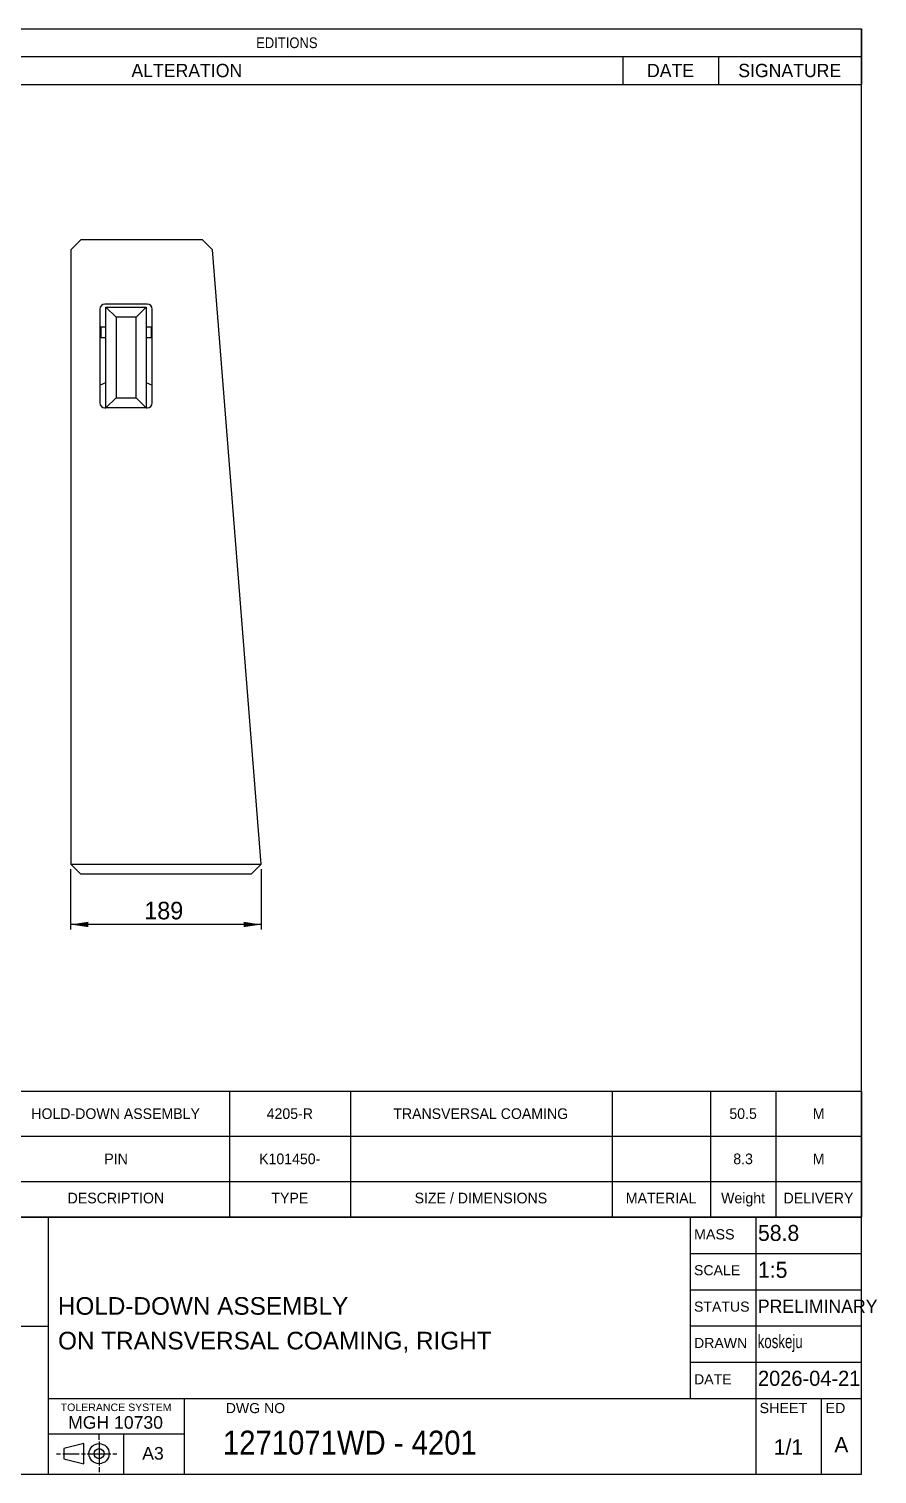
# Model space of a CAD drawing. Header units: millimetres. Extents: x 8 to 2090, y 25 to 1460.
# Drawn here: x 1248 to 2090, y 25 to 1460 of the extents above; entities that cross this region are included whole.
import ezdxf

# ---------------------------------------------------------------- set-up
doc = ezdxf.new("R2010")
doc.units = ezdxf.units.MM
doc.header["$LTSCALE"] = 5
doc.layers.add('AM_0', color=7, linetype='Continuous', lineweight=25)
doc.layers.add('AM_5', color=3, linetype='Continuous')
doc.layers.add('AM_6', color=2, linetype='Continuous')
doc.styles.add('SLDTEXTSTYLE0', font='ARIAL.TTF', dxfattribs={"width": 0.948})
doc.styles.add('SLDTEXTSTYLE1', font='ARIAL.TTF', dxfattribs={"width": 0.9875})
doc.styles.add('SLDTEXTSTYLE2', font='GOTHIC.TTF', dxfattribs={"width": 0.913})
doc.styles.add('SLDTEXTSTYLE3', font='ARIAL.TTF')
doc.styles.add('SLDTEXTSTYLE5', font='ARIALN.TTF', dxfattribs={"width": 0.87})
doc.dimstyles.new('SLDDIMSTYLE2', dxfattribs={"dimtxt": 17.5, "dimasz": 17.5, "dimexe": 0, "dimexo": 0.0625, "dimgap": 4.375, "dimtad": 1, "dimdec": 0, "dimrnd": 1e-09, "dimzin": 12, "dimdsep": 46, "dimtxsty": 'SLDTEXTSTYLE0', "dimsah": 1, "dimcen": 0.09, "dimadec": 0, "dimazin": 3, "dimtfac": 1, "dimtdec": 0, "dimtofl": 0, "dimtmove": 0, "dimatfit": 3, "dimfxl": 1, "dimfrac": 2, "dimtolj": 1, "dimtzin": 12, "dimarcsym": 0})

# ---------------------------------------------------------------- blocks, each defined once
blk = doc.blocks.new('SW_TABLEANNOTATION_0')
at = {"layer": 'AM_0', "color": 0}
for p, q in [((0, 0), (0, -27.3)), ((0, 0), (40, 0)), ((40, 0), (905, 0)), ((905, 0), (1000, 0)), ((1000, 0), (1142, 0)), ((1142, 0), (1142, -27.3)), ((0, -27.3), (0, -55.3)), ((0, -27.3), (40, -27.3)), ((40, -27.3), (40, -55.3)), ((40, -27.3), (905, -27.3)), ((905, -27.3), (905, -55.3)), ((905, -27.3), (1000, -27.3)), ((1000, -27.3), (1000, -55.3)), ((1000, -27.3), (1142, -27.3)), ((1142, -27.3), (1142, -55.3)), ((0, -55.3), (40, -55.3)), ((40, -55.3), (905, -55.3)), ((905, -55.3), (1000, -55.3)), ((1000, -55.3), (1142, -55.3))]:
    blk.add_line(p, q, dxfattribs=at)
at = {"layer": 'AM_0', "color": 0, "attachment_point": 1}
for s, insert, char_height, style in [('EDITIONS', (540.9, -8.5), 10.58, 'SLDTEXTSTYLE2'), ('ED', (7.8, -34.7), 13.23, 'SLDTEXTSTYLE0'), ('ALTERATION', (417.1, -34.7), 13.23, 'SLDTEXTSTYLE0'), ('DATE', (929, -34.7), 13.23, 'SLDTEXTSTYLE0'), ('SIGNATURE', (1019.6, -34.7), 13.23, 'SLDTEXTSTYLE0')]:
    blk.add_mtext(s, dxfattribs=dict(at, insert=insert, char_height=char_height, style=style))
blk = doc.blocks.new('SW_TABLEANNOTATION_1')
at = {"layer": 'AM_0', "color": 0}
for p, q in [((0, 89.9), (0, 45)), ((0, 89.9), (75, 89.9)), ((75, 89.9), (75, 45)), ((75, 89.9), (115, 89.9)), ((115, 89.9), (115, 45)), ((115, 89.9), (185, 89.9)), ((185, 89.9), (185, 45)), ((185, 89.9), (265, 89.9)), ((265, 89.9), (265, 45)), ((265, 89.9), (490, 89.9)), ((490, 89.9), (490, 45)), ((490, 89.9), (610, 89.9)), ((610, 89.9), (610, 45)), ((610, 89.9), (870, 89.9)), ((870, 89.9), (870, 45)), ((870, 89.9), (967.5, 89.9)), ((967.5, 89.9), (967.5, 45)), ((967.5, 89.9), (1032.5, 89.9)), ((1032.5, 89.9), (1032.5, 45)), ((1032.5, 89.9), (1117.5, 89.9)), ((1117.5, 89.9), (1117.5, 45)), ((0, 45), (0, 0)), ((0, 45), (75, 45)), ((75, 45), (75, 0)), ((75, 45), (115, 45)), ((115, 45), (115, 0)), ((115, 45), (185, 45)), ((185, 45), (185, 0)), ((185, 45), (265, 45)), ((265, 45), (265, 0)), ((265, 45), (490, 45)), ((490, 45), (490, 0)), ((490, 45), (610, 45)), ((610, 45), (610, 0)), ((610, 45), (870, 45)), ((870, 45), (870, 0)), ((870, 45), (967.5, 45)), ((967.5, 45), (967.5, 0)), ((967.5, 45), (1032.5, 45)), ((1032.5, 45), (1032.5, 0)), ((1032.5, 45), (1117.5, 45)), ((1117.5, 45), (1117.5, 0)), ((0, 0), (0, -35.5)), ((0, 0), (75, 0)), ((75, 0), (75, -35.5)), ((75, 0), (115, 0)), ((115, 0), (115, -35.5)), ((115, 0), (185, 0)), ((185, 0), (185, -35.5)), ((185, 0), (265, 0)), ((265, 0), (265, -35.5)), ((265, 0), (490, 0)), ((490, 0), (490, -35.5)), ((490, 0), (610, 0)), ((610, 0), (610, -35.5)), ((610, 0), (870, 0)), ((870, 0), (870, -35.5)), ((870, 0), (967.5, 0)), ((967.5, 0), (967.5, -35.5)), ((967.5, 0), (1032.5, 0)), ((1032.5, 0), (1032.5, -35.5)), ((1032.5, 0), (1117.5, 0)), ((1117.5, 0), (1117.5, -35.5)), ((0, -35.5), (75, -35.5)), ((75, -35.5), (115, -35.5)), ((115, -35.5), (185, -35.5)), ((185, -35.5), (265, -35.5)), ((265, -35.5), (490, -35.5)), ((490, -35.5), (610, -35.5)), ((610, -35.5), (870, -35.5)), ((870, -35.5), (967.5, -35.5)), ((967.5, -35.5), (1032.5, -35.5)), ((1032.5, -35.5), (1117.5, -35.5))]:
    blk.add_line(p, q, dxfattribs=at)
at = {"layer": 'AM_0', "color": 0, "attachment_point": 1, "style": 'SLDTEXTSTYLE0'}
for s, insert, char_height in [('2', (33.6, 72.7), 10.6), ('1', (91.1, 72.7), 10.6), ('4205', (134.3, 72.7), 10.58), ('HOLD-DOWN ASSEMBLY', (293.2, 72.7), 10.583), ('4205-R', (526.9, 72.7), 10.58), ('TRANSVERSAL COAMING', (652.6, 72.7), 10.583), ('50.5', (986.3, 72.7), 10.58), ('M', (1069.1, 72.7), 10.6), ('1', (33.6, 27.8), 10.6), ('1', (91.1, 27.8), 10.6), ('K101450', (121.8, 27.8), 10.58), ('1097749', (197.6, 27.8), 10.58), ('PIN', (365.7, 27.8), 10.58), ('K101450-', (519.4, 27.8), 10.58), ('8.3', (990.2, 27.8), 10.58), ('M', (1069.1, 27.8), 10.6), ('ITEM', (20.6, -11.1), 10.58), ('QTY', (80.5, -11.1), 10.58), ('DRW', (133.1, -11.1), 10.58), ('CODE', (204.6, -11.1), 10.58), ('DESCRIPTION', (329.3, -11.1), 10.583), ('TYPE', (531.6, -11.1), 10.58), ('SIZE / DIMENSIONS', (673.8, -11.1), 10.583), ('MATERIAL', (883.5, -11.1), 10.58), ('Weight', (978.1, -11.1), 10.58), ('DELIVERY', (1040.1, -11.1), 10.58)]:
    blk.add_mtext(s, dxfattribs=dict(at, insert=insert, char_height=char_height))
blk = doc.blocks.new('_D_1')
at = {"layer": 'AM_5'}
for p, q in [((1289.8, 625.6), (1289.8, 565.6)), ((1479, 625.6), (1479, 565.6)), ((1479, 570.6), (1289.8, 570.6))]:
    blk.add_line(p, q, dxfattribs=at)
for points in [[(1289.8, 570.6), (1307.3, 568), (1307.3, 573.3)], [(1479, 570.6), (1461.5, 573.3), (1461.5, 568)]]:
    blk.add_solid(points, dxfattribs=at)
at = {"layer": 'AM_5', "insert": (1362.9, 593.2), "char_height": 17.5, "attachment_point": 1, "style": 'SLDTEXTSTYLE0'}
blk.add_mtext('189', dxfattribs=at)

msp = doc.modelspace()

# ---------------------------------------------------------------- linework, layer by layer
at = {"layer": 'AM_0'}
for p, q in [((26.34, 1460.01), (2075.04, 1460.01)), ((2075.04, 24.91), (2075.04, 1460.01)), ((1299.82, 1250.65), (1289.82, 1240.65)), ((1420.61, 1250.65), (1299.82, 1250.65)), ((1420.61, 1250.65), (1430.61, 1240.65)), ((1289.82, 1240.65), (1289.82, 630.65)), ((1479.02, 630.65), (1430.61, 1240.65)), ((1318.82, 1181.65), (1318.82, 1088.65)), ((1365.82, 1186.65), (1323.82, 1186.65)), ((1324.82, 1083.65), (1324.82, 1183.65)), ((1324.82, 1183.65), (1334.82, 1173.65)), ((1324.82, 1183.65), (1364.82, 1183.65)), ((1354.82, 1173.65), (1364.82, 1183.65)), ((1364.82, 1183.65), (1364.82, 1083.65)), ((1370.82, 1088.65), (1370.82, 1181.65)), ((1319.82, 1163.65), (1318.82, 1163.65)), ((1324.82, 1163.65), (1319.82, 1163.65)), ((1319.82, 1163.65), (1319.82, 1153.65)), ((1334.82, 1173.65), (1334.82, 1093.65)), ((1354.82, 1173.65), (1334.82, 1173.65)), ((1354.82, 1093.65), (1354.82, 1173.65)), ((1369.82, 1163.65), (1364.82, 1163.65)), ((1370.82, 1163.65), (1369.82, 1163.65)), ((1369.82, 1163.65), (1369.82, 1153.65)), ((1318.82, 1153.65), (1319.82, 1153.65)), ((1319.82, 1153.65), (1324.82, 1153.65)), ((1364.82, 1153.65), (1369.82, 1153.65)), ((1369.82, 1153.65), (1370.82, 1153.65)), ((1318.82, 1106.36), (1324.82, 1108.94)), ((1364.82, 1108.94), (1370.82, 1106.36)), ((1324.82, 1083.65), (1334.82, 1093.65)), ((1334.82, 1093.65), (1354.82, 1093.65)), ((1354.82, 1093.65), (1364.82, 1083.65)), ((1323.82, 1083.65), (1324.82, 1083.65)), ((1364.82, 1083.65), (1324.82, 1083.65)), ((1364.82, 1083.65), (1365.82, 1083.65)), ((1289.82, 630.65), (1479.02, 630.65)), ((1299.82, 620.65), (1289.82, 630.65)), ((1469.02, 620.65), (1299.82, 620.65)), ((1469.02, 620.65), (1479.02, 630.65)), ((2075.04, 279.83), (957.54, 279.83)), ((1267.54, 279.83), (1267.54, 24.91)), ((1905.04, 279.91), (1905.04, 99.91)), ((1970.04, 279.83), (1970.04, 24.83)), ((2075.04, 24.83), (2075.04, 279.83)), ((1905.04, 243.91), (2075.04, 243.91)), ((1905.04, 207.91), (2075.04, 207.91)), ((957.55, 171.83), (1267.54, 171.85)), ((1905.04, 171.91), (2075.04, 171.91)), ((1905.04, 135.91), (2075.04, 135.91)), ((1267.54, 99.91), (2075.04, 99.91)), ((1402.54, 99.91), (1402.54, 24.91)), ((2035.04, 99.91), (2035.04, 24.91)), ((1267.54, 64.91), (1402.54, 64.91)), ((1318, 58.8), (1318, 63.66)), ((1342.54, 24.91), (1342.54, 64.91)), ((1275.69, 45.11), (1279.84, 45.11)), ((1282.07, 45.11), (1298.1, 45.11)), ((1303.02, 55.11), (1283.02, 50.11)), ((1283.02, 50.11), (1283.02, 40.11)), ((1300.66, 45.11), (1304.49, 45.11)), ((1303.02, 35.11), (1303.02, 55.11)), ((1306.08, 45.11), (1329.77, 45.11)), ((1318, 57.12), (1318, 33.36)), ((1331.76, 45.11), (1335.51, 45.11)), ((1283.02, 40.11), (1303.02, 35.11)), ((1318, 31.76), (1318, 26.74)), ((26.34, 24.91), (2075.04, 24.91)), ((957.56, 24.91), (2075.04, 24.91))]:
    msp.add_line(p, q, dxfattribs=at)
for radius in [10, 5]:
    msp.add_circle((1318, 45.11), radius, dxfattribs=at)
for centre, start, end in [((1323.82, 1181.65), 90, 180), ((1365.82, 1181.65), 0, 90), ((1323.82, 1088.65), 180, 270), ((1365.82, 1088.65), 270, 0)]:
    msp.add_arc(centre, 5, start, end, dxfattribs=at)

# ---------------------------------------------------------------- block references
for name, p in [('SW_TABLEANNOTATION_0', (933.04, 1460.01)), ('SW_TABLEANNOTATION_1', (957.52, 315.36))]:
    msp.add_blockref(name, p, dxfattribs=at)

# ---------------------------------------------------------------- texts
at = {"layer": 'AM_6'}
for s, insert, char_height, attachment_point, style in [('MASS', (1908.75, 268.03), 10.16, 1, 'SLDTEXTSTYLE3'), ('58.8', (1972.26, 272.24), 15.875, 1, 'SLDTEXTSTYLE0'), ('SCALE', (1908.75, 232.3), 10, 1, 'SLDTEXTSTYLE3'), ('1:5', (1972.26, 235.62), 15.875, 1, 'SLDTEXTSTYLE0'), ('HOLD-DOWN ASSEMBLY', (1277.07, 200.58), 17.5, 1, 'SLDTEXTSTYLE1'), ('STATUS', (1908.75, 196.15), 10, 1, 'SLDTEXTSTYLE3'), ('PRELIMINARY', (1972.12, 198.09), 13.2292, 1, 'SLDTEXTSTYLE0'), ('ON TRANSVERSAL COAMING, RIGHT', (1277.26, 166.13), 17.5, 1, 'SLDTEXTSTYLE1'), ('DRAWN', (1908.75, 160.05), 10, 1, 'SLDTEXTSTYLE3'), ('koskeju', (1971.92, 163.19), 13.229, 1, 'SLDTEXTSTYLE5'), ('DATE', (1908.75, 123.99), 10, 1, 'SLDTEXTSTYLE3'), ('2026-04-21', (1972.26, 127.45), 15, 1, 'SLDTEXTSTYLE0'), ('TOLERANCE SYSTEM', (1279.92, 94.89), 7.5, 1, 'SLDTEXTSTYLE3'), ('DWG NO', (1443.78, 95.36), 10, 1, 'SLDTEXTSTYLE3'), ('SHEET', (1973.8, 95.55), 10.16, 1, 'SLDTEXTSTYLE3'), ('ED', (2039.26, 95.52), 10.16, 1, 'SLDTEXTSTYLE3'), ('MGH 10730', (1287.29, 82.38), 12.5, 1, 'SLDTEXTSTYLE3'), ('1271071WD - 4201', (1440.97, 67.99), 23.8125, 1, 'SLDTEXTSTYLE2'), ('1/1', (2002.5, 59.37), 15.24, 2, 'SLDTEXTSTYLE1'), ('A', (2055.04, 61.54), 15.24, 2, 'SLDTEXTSTYLE1'), ('A3', (1360.87, 51.75), 12.5, 1, 'SLDTEXTSTYLE3')]:
    msp.add_mtext(s, dxfattribs=dict(at, insert=insert, char_height=char_height, attachment_point=attachment_point, style=style))

# ---------------------------------------------------------------- dimensions: what is measured, and where the dimension line sits
at = {"layer": 'AM_5'}
dim = msp.add_linear_dim(base=(1289.82, 570.65), p1=(1479.02, 630.65), p2=(1289.82, 630.65), dimstyle='SLDDIMSTYLE2', dxfattribs=at)
dim.commit()
dim.dimension.update_dxf_attribs({"geometry": '_D_1', "text_midpoint": (1382.92, 570.65), "dimtype": 160})

doc.saveas('drawing.dxf')
